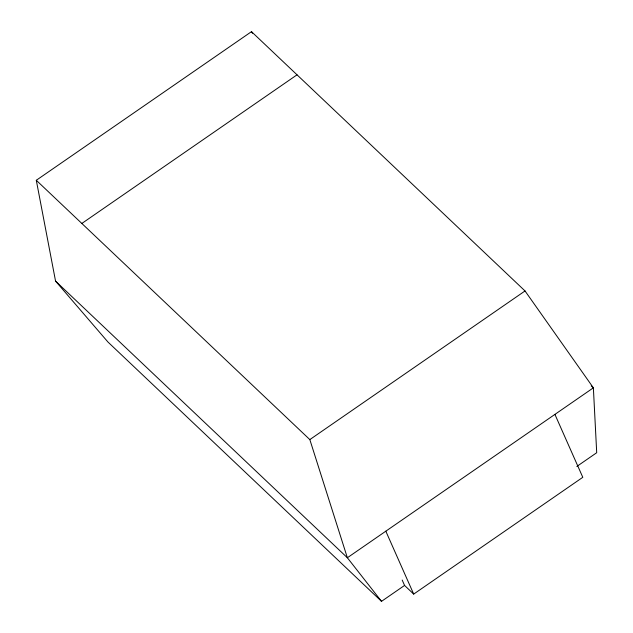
<?xml version="1.0" encoding="UTF-8"?>
<svg xmlns="http://www.w3.org/2000/svg" width="633" height="633" viewBox="0 0 633 633"><rect width="100%" height="100%" fill="white"/><g stroke="black" fill="none" stroke-linecap="round" stroke-linejoin="round"><path stroke-width="0.95" d="M554.919 414.393L582.795 477.306L413.697 594.094L404.566 585.43L381.509 601.35L107.974 342.042L55.554 281.115L36.295 180.278L251.491 31.65L525.026 290.958L593.374 387.831L596.705 452.722L576.837 466.442M81.839 223.457L297.027 74.821M381.509 601.35L347.367 557.752L309.83 439.595L525.026 290.958M591.23 385.798L593.374 387.831L347.367 557.752L55.554 281.115M36.295 180.278L309.83 439.595M251.491 31.65L252.527 33.304M385.821 531.19L413.697 594.094M402.177 580.034L404.566 585.43"/></g></svg>
